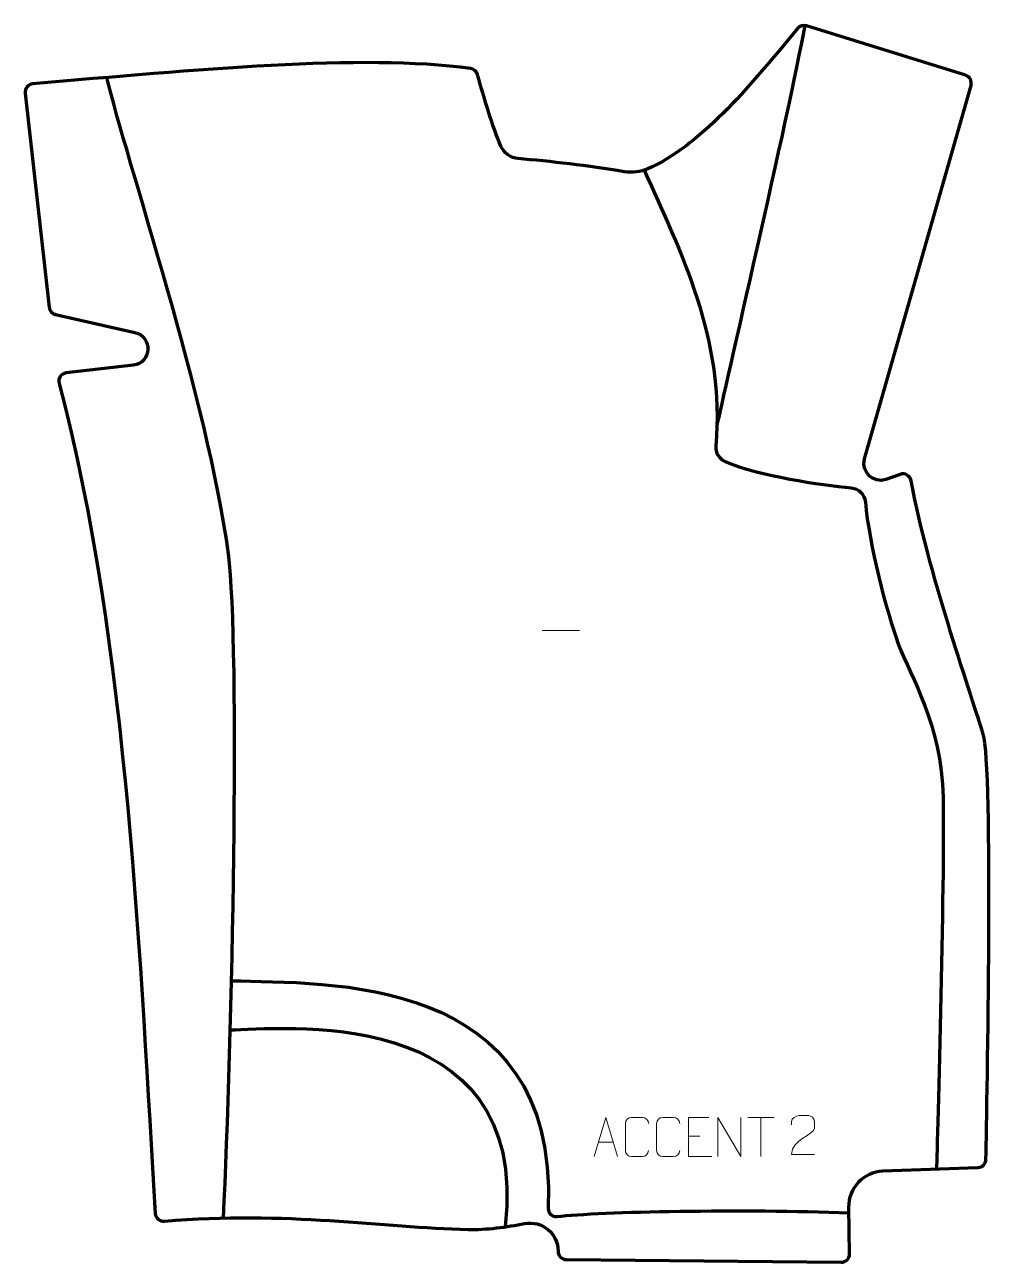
# Model space of a CAD drawing. Header units: millimetres. Extents: x -309 to 312, y -397 to 397.
import ezdxf

# ---------------------------------------------------------------- set-up
doc = ezdxf.new("R2010")
doc.units = ezdxf.units.MM
doc.header["$MEASUREMENT"] = 0
for name, color, linetype in [('layer 1', 7, 'Continuous'), ('layer 2', 7, 'Continuous'), ('layer 3', 7, 'Continuous')]:
    doc.layers.add(name, color=color, linetype=linetype)

msp = doc.modelspace()

# ---------------------------------------------------------------- linework, layer by layer
at = {"layer": 'layer 1', "color": 250, "lineweight": 9}
for points in [[(22.5424, 8.46), (22.5424, 8.46), (46.5204, 8.46), (46.5204, 8.46)], [(154.3047, -303.7552), (154.3047, -303.7552), (171.2919, -303.7552), (171.2919, -303.7552)], [(162.7985, -328.6852), (162.7985, -328.6852), (162.7985, -303.7317), (162.7985, -303.7317)], [(116.408, -315.6076), (116.408, -315.6076), (123.5761, -315.6076), (123.5761, -315.6076)], [(58.6157, -319.4322), (58.6157, -319.4322), (68.1114, -319.4322), (68.1114, -319.4322)]]:
    msp.add_open_spline(points, degree=3, dxfattribs=at)
for points, knots in [([(55.8931, -328.6816), (55.8931, -328.6816), (63.2641, -303.7281), (63.2641, -303.7281), (63.2641, -303.7281), (63.2641, -303.7281), (70.834, -328.6816), (70.834, -328.6816)], [0, 0, 0, 0, 0.33333333, 0.33333333, 0.33333333, 0.33333333, 1, 1, 1, 1]), ([(90.7314, -324.8709), (90.5916, -327.1943), (88.9144, -328.6739), (86.7667, -328.6847), (86.7667, -328.6847), (84.4348, -328.6843), (82.1029, -328.6843), (79.7714, -328.6847), (79.7714, -328.6847), (77.8464, -328.7901), (75.8743, -326.9056), (75.8855, -324.8883), (75.8855, -324.8883), (75.8859, -319.1182), (75.8859, -313.3485), (75.8855, -307.5792), (75.8855, -307.5792), (75.8897, -305.4411), (77.6364, -303.7219), (79.7888, -303.7354), (79.7888, -303.7354), (82.1145, -303.7354), (84.4406, -303.7354), (86.7667, -303.7354), (86.7667, -303.7354), (88.7133, -303.6999), (90.7047, -305.1914), (90.7314, -307.629)], [0, 0, 0, 0, 0.125, 0.125, 0.125, 0.125, 0.25, 0.25, 0.25, 0.25, 0.375, 0.375, 0.375, 0.375, 0.5, 0.5, 0.5, 0.5, 0.625, 0.625, 0.625, 0.625, 0.75, 0.75, 0.75, 0.75, 1, 1, 1, 1]), ([(110.7314, -324.8709), (110.5916, -327.1943), (108.9144, -328.6739), (106.7667, -328.6847), (106.7667, -328.6847), (104.4348, -328.6843), (102.1029, -328.6843), (99.7714, -328.6847), (99.7714, -328.6847), (97.8464, -328.7901), (95.8743, -326.9056), (95.8855, -324.8883), (95.8855, -324.8883), (95.8859, -319.1182), (95.8859, -313.3485), (95.8855, -307.5792), (95.8855, -307.5792), (95.8897, -305.4411), (97.6364, -303.7219), (99.7888, -303.7354), (99.7888, -303.7354), (102.1145, -303.7354), (104.4406, -303.7354), (106.7667, -303.7354), (106.7667, -303.7354), (108.7133, -303.6999), (110.7047, -305.1914), (110.7314, -307.629)], [0, 0, 0, 0, 0.125, 0.125, 0.125, 0.125, 0.25, 0.25, 0.25, 0.25, 0.375, 0.375, 0.375, 0.375, 0.5, 0.5, 0.5, 0.5, 0.625, 0.625, 0.625, 0.625, 0.75, 0.75, 0.75, 0.75, 1, 1, 1, 1]), ([(129.2819, -303.7279), (129.2819, -303.7279), (116.408, -303.7279), (116.408, -303.7279), (116.408, -303.7279), (116.408, -303.7279), (116.408, -328.6815), (116.408, -328.6815), (116.408, -328.6815), (116.408, -328.6815), (131.2738, -328.6815), (131.2738, -328.6815)], [0, 0, 0, 0, 0.25, 0.25, 0.25, 0.25, 0.5, 0.5, 0.5, 0.5, 1, 1, 1, 1]), ([(135.1435, -328.6852), (135.1435, -328.6852), (135.1435, -303.7317), (135.1435, -303.7317), (135.1435, -303.7317), (135.1435, -303.7317), (149.7983, -328.6852), (149.7983, -328.6852), (149.7983, -328.6852), (149.7983, -328.6852), (149.7983, -303.7317), (149.7983, -303.7317)], [0, 0, 0, 0, 0.25, 0.25, 0.25, 0.25, 0.5, 0.5, 0.5, 0.5, 1, 1, 1, 1]), ([(197.1051, -327.4444), (192.1907, -327.4441), (187.2763, -327.4441), (182.3622, -327.4444), (182.3622, -327.4444), (182.3622, -317.5121), (197.0132, -314.8709), (197.1051, -310.5606), (197.1051, -310.5606), (197.1048, -309.1365), (197.1048, -307.7128), (197.1051, -306.2895), (197.1051, -306.2895), (197.0882, -304.2124), (194.9654, -302.4876), (193.2944, -302.4703), (193.2944, -302.4703), (191.2212, -302.4707), (189.1483, -302.4707), (187.0759, -302.4703), (187.0759, -302.4703), (185.2538, -302.4538), (182.4291, -304.2459), (182.3622, -306.3395), (182.3622, -306.3395), (182.3622, -306.3395), (182.3622, -308.3943), (182.3622, -308.3943)], [0, 0, 0, 0, 0.125, 0.125, 0.125, 0.125, 0.25, 0.25, 0.25, 0.25, 0.375, 0.375, 0.375, 0.375, 0.5, 0.5, 0.5, 0.5, 0.625, 0.625, 0.625, 0.625, 0.75, 0.75, 0.75, 0.75, 1, 1, 1, 1])]:
    msp.add_open_spline(points, degree=3, knots=knots, dxfattribs=at)
at = {"layer": 'layer 2', "color": 230, "lineweight": 200}
msp.add_open_spline([(-225.5051, -365.2016), (-235.2432, -212.9903), (-242.4046, -1.2545), (-287.2592, 166.8999), (-287.2592, 166.8999), (-288.1052, 170.0714), (-285.9391, 173.2517), (-282.678, 173.6253), (-282.678, 173.6253), (-282.678, 173.6253), (-239.7781, 178.542), (-239.7781, 178.542), (-239.7781, 178.542), (-227.8641, 179.9862), (-226.9099, 196.9055), (-238.5863, 199.6801), (-238.5863, 199.6801), (-238.5863, 199.6801), (-289.4348, 211.1683), (-289.4348, 211.1683), (-289.4348, 211.1683), (-291.6703, 211.6731), (-293.34, 213.5395), (-293.5937, 215.8175), (-293.5937, 215.8175), (-293.5937, 215.8175), (-308.8891, 353.0216), (-308.8891, 353.0216), (-308.8891, 353.0216), (-309.2238, 356.0252), (-307.02, 358.7133), (-304.0091, 358.9733), (-304.0091, 358.9733), (-201.0229, 367.8665), (-93.3475, 378.3253), (-23.4619, 368.8892), (-23.4619, 368.8892), (-21.366, 368.6059), (-19.6374, 367.1116), (-19.0401, 365.0827), (-19.0401, 365.0827), (-14.1475, 348.4641), (-9.283, 331.5061), (-4.0411, 319.1634), (-4.0411, 319.1634), (-2.0952, 314.5819), (2.2265, 311.4612), (7.1879, 311.0576), (7.1879, 311.0576), (27.5915, 309.3975), (52.1025, 306.5082), (75.0186, 302.6912), (75.0186, 302.6912), (80.2073, 301.8269), (85.5505, 302.4322), (90.3683, 304.5436), (90.3683, 304.5436), (122.947, 318.8216), (153.7343, 354.9559), (186.2918, 394.5365), (186.2918, 394.5365), (187.6807, 396.2253), (189.9533, 396.9065), (192.0414, 396.2577), (192.0414, 396.2577), (192.0414, 396.2577), (293.9081, 364.6058), (293.9081, 364.6058), (293.9081, 364.6058), (296.6964, 363.7394), (298.2839, 360.806), (297.4838, 357.9975), (297.4838, 357.9975), (297.4838, 357.9975), (229.2383, 118.49), (229.2383, 118.49), (229.2383, 118.49), (226.8701, 110.1976), (234.7367, 102.6309), (242.931, 105.3191), (242.931, 105.3191), (242.931, 105.3191), (251.9582, 108.6038), (251.9582, 108.6038), (251.9582, 108.6038), (255.0799, 109.7397), (258.468, 107.8016), (259.0808, 104.5369), (259.0808, 104.5369), (270.0109, 46.3247), (295.787, -27.1685), (305.3497, -57.924), (305.3497, -57.924), (311.7279, -78.4377), (307.7673, -294.4732), (307.0589, -330.5352), (307.0589, -330.5352), (307.0028, -333.3916), (304.7225, -335.7034), (301.8678, -335.8011), (301.8678, -335.8011), (301.8678, -335.8011), (241.0069, -337.8902), (241.0069, -337.8902), (241.0069, -337.8902), (228.6294, -338.5676), (218.9925, -348.893), (219.1703, -361.2879), (219.1703, -361.2879), (219.1703, -361.2879), (219.5799, -391.0493), (219.5799, -391.0493), (219.5799, -391.0493), (219.6215, -394.0669), (217.1715, -396.5279), (214.1535, -396.5), (214.1535, -396.5), (214.1535, -396.5), (38.0627, -394.8586), (38.0627, -394.8586), (38.0627, -394.8586), (35.1124, -394.831), (32.7357, -392.4318), (32.7357, -389.4819), (32.7357, -389.4819), (32.7357, -378.103), (22.3609, -369.5534), (11.1909, -371.7213), (11.1909, -371.7213), (0.1694, -373.8605), (-13.3632, -375.81), (-25.1079, -375.5277), (-25.1079, -375.5277), (-79.5408, -374.2193), (-141.6456, -363.4486), (-219.6694, -370.2064), (-219.6694, -370.2064), (-222.6762, -370.4668), (-225.3125, -368.2136), (-225.5051, -365.2016)], degree=3, knots=[0, 0, 0, 0, 0.02777778, 0.02777778, 0.02777778, 0.02777778, 0.05555556, 0.05555556, 0.05555556, 0.05555556, 0.08333333, 0.08333333, 0.08333333, 0.08333333, 0.11111111, 0.11111111, 0.11111111, 0.11111111, 0.13888889, 0.13888889, 0.13888889, 0.13888889, 0.16666667, 0.16666667, 0.16666667, 0.16666667, 0.19444444, 0.19444444, 0.19444444, 0.19444444, 0.22222222, 0.22222222, 0.22222222, 0.22222222, 0.25, 0.25, 0.25, 0.25, 0.27777778, 0.27777778, 0.27777778, 0.27777778, 0.30555556, 0.30555556, 0.30555556, 0.30555556, 0.33333333, 0.33333333, 0.33333333, 0.33333333, 0.36111111, 0.36111111, 0.36111111, 0.36111111, 0.38888889, 0.38888889, 0.38888889, 0.38888889, 0.41666667, 0.41666667, 0.41666667, 0.41666667, 0.44444444, 0.44444444, 0.44444444, 0.44444444, 0.47222222, 0.47222222, 0.47222222, 0.47222222, 0.5, 0.5, 0.5, 0.5, 0.52777778, 0.52777778, 0.52777778, 0.52777778, 0.55555556, 0.55555556, 0.55555556, 0.55555556, 0.58333333, 0.58333333, 0.58333333, 0.58333333, 0.61111111, 0.61111111, 0.61111111, 0.61111111, 0.63888889, 0.63888889, 0.63888889, 0.63888889, 0.66666667, 0.66666667, 0.66666667, 0.66666667, 0.69444444, 0.69444444, 0.69444444, 0.69444444, 0.72222222, 0.72222222, 0.72222222, 0.72222222, 0.75, 0.75, 0.75, 0.75, 0.77777778, 0.77777778, 0.77777778, 0.77777778, 0.80555556, 0.80555556, 0.80555556, 0.80555556, 0.83333333, 0.83333333, 0.83333333, 0.83333333, 0.86111111, 0.86111111, 0.86111111, 0.86111111, 0.88888889, 0.88888889, 0.88888889, 0.88888889, 0.91666667, 0.91666667, 0.91666667, 0.91666667, 0.94444444, 0.94444444, 0.94444444, 0.94444444, 1, 1, 1, 1], dxfattribs=at)
at = {"layer": 'layer 3', "color": 142, "lineweight": 200}
for points in [[(190.8395, 396.4853), (180.4805, 339.1112), (138.2135, 158.1337), (134.5731, 140.1961)], [(-177.4336, -247.4861), (-149.1641, -247.4854), (15.5155, -227.5637), (-1.1693, -373.8165)]]:
    msp.add_open_spline(points, degree=3, dxfattribs=at)
for points, knots in [([(-181.827, -368.1623), (-176.2573, -257.8448), (-170.8207, -1.9698), (-178.6477, 57.7125), (-178.6477, 57.7125), (-191.3975, 154.9293), (-244.5435, 312.2576), (-256.6183, 363.0834)], [0, 0, 0, 0, 0.33333333, 0.33333333, 0.33333333, 0.33333333, 1, 1, 1, 1]), ([(87.9406, 303.6273), (111.0962, 251.5273), (139.9168, 195.4942), (133.8141, 126.9033), (133.8141, 126.9033), (133.4306, 122.5941), (135.8969, 118.5393), (139.8798, 116.8498), (139.8798, 116.8498), (161.8042, 107.5489), (201.1177, 101.8705), (220.723, 99.9966), (220.723, 99.9966), (225.531, 99.5373), (229.3354, 95.7139), (229.7361, 90.9006), (229.7361, 90.9006), (231.9766, 64.0118), (243.3467, 20.2699), (250.8601, -0.0001), (250.8601, -0.0001), (259.2273, -22.5712), (278.3521, -50.6608), (279.5473, -98.4728), (279.5473, -98.4728), (280.7425, -146.284), (275.3764, -336.7107), (275.3764, -336.7107)], [0, 0, 0, 0, 0.125, 0.125, 0.125, 0.125, 0.25, 0.25, 0.25, 0.25, 0.375, 0.375, 0.375, 0.375, 0.5, 0.5, 0.5, 0.5, 0.625, 0.625, 0.625, 0.625, 0.75, 0.75, 0.75, 0.75, 1, 1, 1, 1]), ([(-176.6485, -216.0096), (-116.4967, -217.9753), (32.5213, -210.6287), (26.396, -362.0311), (26.396, -362.0311), (26.2719, -365.1094), (28.9103, -367.5824), (31.9696, -367.2194), (31.9696, -367.2194), (59.5353, -363.9495), (151.9151, -362.2657), (219.2191, -364.8244)], [0, 0, 0, 0, 0.25, 0.25, 0.25, 0.25, 0.5, 0.5, 0.5, 0.5, 1, 1, 1, 1])]:
    msp.add_open_spline(points, degree=3, knots=knots, dxfattribs=at)

doc.saveas('drawing.dxf')
